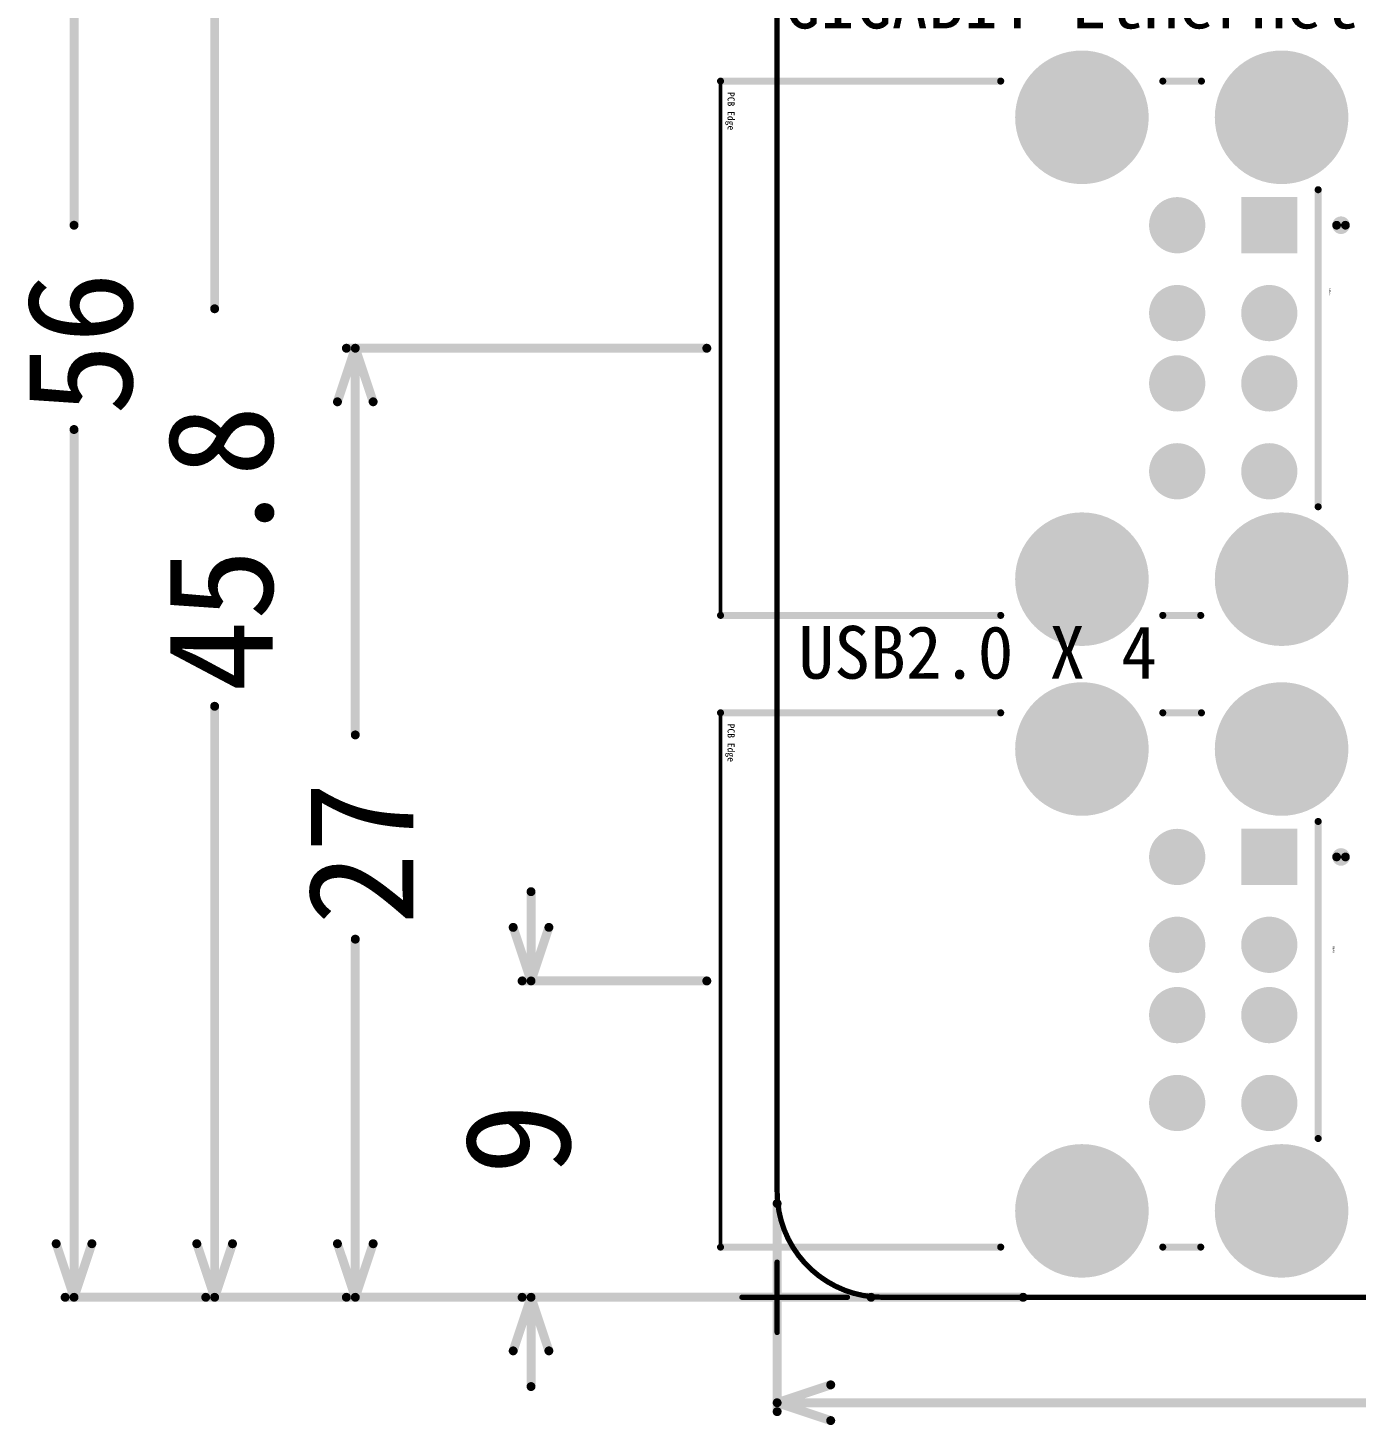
# Model space of a CAD drawing. Header units: millimetres. Extents: x 4 to 123, y 21 to 97.
# Drawn here: x 4.09 to 41.87, y 21.77 to 61.51 of the extents above; entities that cross this region are included whole.
import ezdxf

# ---------------------------------------------------------------- set-up
doc = ezdxf.new("R2010")
doc.units = ezdxf.units.MM
for name, color, linetype in [('KeepOutLayer', 6, 'Continuous'), ('Mechanical1', 6, 'Continuous'), ('Mechanical7', 56, 'Continuous'), ('Mechanical9', 56, 'Continuous'), ('MultiLayer', 9, 'Continuous'), ('TopLayer', 1, 'Continuous'), ('TopOverlay', 2, 'Continuous')]:
    doc.layers.add(name, color=color, linetype=linetype)

msp = doc.modelspace()

# ---------------------------------------------------------------- linework, layer by layer
at = {"layer": 'KeepOutLayer', "const_width": 0.15}
for points in [[(25.4, 28.4), (25.4, 78.4)], [(28.4, 25.4), (107.4, 25.4)]]:
    msp.add_lwpolyline(points, dxfattribs=at)
at = {"layer": 'KeepOutLayer', "const_width": 0.075}
for points in [[(25.362, 28.4, 1), (25.438, 28.4, 1)], [(25.362, 28.4, 1), (25.438, 28.4, 1)], [(28.362, 25.4, 1), (28.437, 25.4, 1)], [(28.362, 25.4, 1), (28.437, 25.4, 1)]]:
    msp.add_lwpolyline(points, format="xyb", close=True, dxfattribs=at)
at = {"layer": 'KeepOutLayer', "const_width": 0.15}
msp.add_lwpolyline([(28.4, 25.4, -0.414214), (25.4, 28.4)], format="xyb", dxfattribs=at)
at = {"layer": 'Mechanical1', "const_width": 0.1}
for points in [[(23.79, 44.8), (23.79, 60)], [(23.79, 26.828), (23.79, 42.028)]]:
    msp.add_lwpolyline(points, dxfattribs=at)
at = {"layer": 'Mechanical1', "const_width": 0.05}
for points in [[(23.765, 60, 1), (23.815, 60, 1)], [(23.765, 44.8, 1), (23.815, 44.8, 1)], [(23.765, 42.028, 1), (23.815, 42.028, 1)], [(23.765, 26.828, 1), (23.815, 26.828, 1)]]:
    msp.add_lwpolyline(points, format="xyb", close=True, dxfattribs=at)
at = {"layer": 'Mechanical7', "const_width": 0.15}
for points in [[(25.4, 24.4), (25.4, 26.4)], [(24.4, 25.4), (27.4, 25.4)]]:
    msp.add_lwpolyline(points, dxfattribs=at)
at = {"layer": 'Mechanical7', "const_width": 0.075}
for points in [[(25.362, 26.4, 1), (25.438, 26.4, 1)], [(24.362, 25.4, 1), (24.438, 25.4, 1)], [(27.363, 25.4, 1), (27.438, 25.4, 1)], [(25.362, 24.4, 1), (25.438, 24.4, 1)]]:
    msp.add_lwpolyline(points, format="xyb", close=True, dxfattribs=at)
at = {"layer": 'Mechanical9', "const_width": 0.254}
for points in [[(5.4, 55.899), (5.4, 81.4)], [(9.4, 53.523), (9.4, 71.15)], [(12.892, 50.876), (13.4, 52.4)], [(13.146, 52.4), (23.4, 52.4)], [(13.4, 41.399), (13.4, 52.4)], [(13.4, 52.4), (13.908, 50.876)], [(5.4, 25.4), (5.4, 50.088)], [(9.4, 25.4), (9.4, 42.214)], [(18.4, 34.4), (18.4, 36.94)], [(17.892, 35.924), (18.4, 34.4)], [(18.4, 34.4), (18.908, 35.924)], [(13.4, 25.4), (13.4, 35.588)], [(18.146, 34.4), (23.4, 34.4)], [(25.4, 22.146), (25.4, 28.071)], [(4.892, 26.924), (5.4, 25.4)], [(5.4, 25.4), (5.908, 26.924)], [(8.892, 26.924), (9.4, 25.4)], [(9.4, 25.4), (9.908, 26.924)], [(12.892, 26.924), (13.4, 25.4)], [(13.4, 25.4), (13.908, 26.924)], [(5.146, 25.4), (28.071, 25.4)], [(9.146, 25.4), (28.071, 25.4)], [(13.146, 25.4), (28.071, 25.4)], [(17.892, 23.876), (18.4, 25.4)], [(18.146, 25.4), (32.4, 25.4)], [(18.4, 22.86), (18.4, 25.4)], [(18.4, 25.4), (18.908, 23.876)], [(25.4, 22.4), (26.924, 22.908)], [(25.4, 22.4), (44.089, 22.4)], [(25.4, 22.4), (26.924, 21.892)]]:
    msp.add_lwpolyline(points, dxfattribs=at)
at = {"layer": 'Mechanical9', "const_width": 0.127}
for points in [[(5.336, 55.899, 1), (5.463, 55.899, 1)], [(9.336, 53.523, 1), (9.463, 53.523, 1)], [(13.083, 52.4, 1), (13.21, 52.4, 1)], [(13.337, 52.4, 1), (13.464, 52.4, 1)], [(13.337, 52.4, 1), (13.464, 52.4, 1)], [(13.337, 52.4, 1), (13.464, 52.4, 1)], [(23.336, 52.4, 1), (23.463, 52.4, 1)], [(12.829, 50.876, 1), (12.956, 50.876, 1)], [(13.845, 50.876, 1), (13.972, 50.876, 1)], [(5.336, 50.088, 1), (5.463, 50.088, 1)], [(9.336, 42.214, 1), (9.463, 42.214, 1)], [(13.337, 41.399, 1), (13.464, 41.399, 1)], [(18.336, 36.94, 1), (18.463, 36.94, 1)], [(17.828, 35.924, 1), (17.955, 35.924, 1)], [(18.844, 35.924, 1), (18.971, 35.924, 1)], [(13.337, 35.588, 1), (13.464, 35.588, 1)], [(18.082, 34.4, 1), (18.209, 34.4, 1)], [(18.336, 34.4, 1), (18.463, 34.4, 1)], [(18.336, 34.4, 1), (18.463, 34.4, 1)], [(18.336, 34.4, 1), (18.463, 34.4, 1)], [(23.336, 34.4, 1), (23.463, 34.4, 1)], [(25.337, 28.071, 1), (25.463, 28.071, 1)], [(4.828, 26.924, 1), (4.955, 26.924, 1)], [(5.844, 26.924, 1), (5.971, 26.924, 1)], [(8.828, 26.924, 1), (8.955, 26.924, 1)], [(9.844, 26.924, 1), (9.971, 26.924, 1)], [(12.829, 26.924, 1), (12.956, 26.924, 1)], [(13.845, 26.924, 1), (13.972, 26.924, 1)], [(5.082, 25.4, 1), (5.209, 25.4, 1)], [(5.336, 25.4, 1), (5.463, 25.4, 1)], [(5.336, 25.4, 1), (5.463, 25.4, 1)], [(5.336, 25.4, 1), (5.463, 25.4, 1)], [(9.082, 25.4, 1), (9.209, 25.4, 1)], [(9.336, 25.4, 1), (9.463, 25.4, 1)], [(9.336, 25.4, 1), (9.463, 25.4, 1)], [(9.336, 25.4, 1), (9.463, 25.4, 1)], [(13.083, 25.4, 1), (13.21, 25.4, 1)], [(13.337, 25.4, 1), (13.464, 25.4, 1)], [(13.337, 25.4, 1), (13.464, 25.4, 1)], [(13.337, 25.4, 1), (13.464, 25.4, 1)], [(18.082, 25.4, 1), (18.209, 25.4, 1)], [(18.336, 25.4, 1), (18.463, 25.4, 1)], [(18.336, 25.4, 1), (18.463, 25.4, 1)], [(18.336, 25.4, 1), (18.463, 25.4, 1)], [(28.008, 25.4, 1), (28.135, 25.4, 1)], [(28.008, 25.4, 1), (28.135, 25.4, 1)], [(28.008, 25.4, 1), (28.135, 25.4, 1)], [(32.336, 25.4, 1), (32.463, 25.4, 1)], [(17.828, 23.876, 1), (17.955, 23.876, 1)], [(18.844, 23.876, 1), (18.971, 23.876, 1)], [(18.336, 22.86, 1), (18.463, 22.86, 1)], [(26.86, 22.908, 1), (26.988, 22.908, 1)], [(25.337, 22.4, 1), (25.463, 22.4, 1)], [(25.337, 22.4, 1), (25.463, 22.4, 1)], [(25.337, 22.4, 1), (25.463, 22.4, 1)], [(25.337, 22.146, 1), (25.463, 22.146, 1)], [(26.86, 21.892, 1), (26.988, 21.892, 1)]]:
    msp.add_lwpolyline(points, format="xyb", close=True, dxfattribs=at)
at = {"layer": 'MultiLayer'}
for points, const_width in [([(33.12, 58.97, 1), (35.02, 58.97, 1)], 1.9), ([(38.8, 58.97, 1), (40.7, 58.97, 1)], 1.9), ([(36.38, 55.9, 1), (37.18, 55.9, 1)], 0.8), ([(36.38, 53.4, 1), (37.18, 53.4, 1)], 0.8), ([(39, 53.4, 1), (39.8, 53.4, 1)], 0.8), ([(36.38, 51.4, 1), (37.18, 51.4, 1)], 0.8), ([(39, 51.4, 1), (39.8, 51.4, 1)], 0.8), ([(36.38, 48.9, 1), (37.18, 48.9, 1)], 0.8), ([(39, 48.9, 1), (39.8, 48.9, 1)], 0.8), ([(33.12, 45.83, 1), (35.02, 45.83, 1)], 1.9), ([(38.8, 45.83, 1), (40.7, 45.83, 1)], 1.9), ([(33.12, 40.998, 1), (35.02, 40.998, 1)], 1.9), ([(38.8, 40.998, 1), (40.7, 40.998, 1)], 1.9), ([(36.38, 37.928, 1), (37.18, 37.928, 1)], 0.8), ([(36.38, 35.428, 1), (37.18, 35.428, 1)], 0.8), ([(39, 35.428, 1), (39.8, 35.428, 1)], 0.8), ([(36.38, 33.428, 1), (37.18, 33.428, 1)], 0.8), ([(39, 33.428, 1), (39.8, 33.428, 1)], 0.8), ([(36.38, 30.928, 1), (37.18, 30.928, 1)], 0.8), ([(39, 30.928, 1), (39.8, 30.928, 1)], 0.8), ([(33.12, 27.858, 1), (35.02, 27.858, 1)], 1.9), ([(38.8, 27.858, 1), (40.7, 27.858, 1)], 1.9)]:
    msp.add_lwpolyline(points, format="xyb", close=True, dxfattribs=dict(at, const_width=const_width))
for points in [[(38.6, 56.7), (38.6, 55.1), (40.2, 56.7), (40.2, 55.1)], [(38.6, 38.728), (38.6, 37.128), (40.2, 38.728), (40.2, 37.128)]]:
    msp.add_solid(points, dxfattribs=at)
at = {"layer": 'TopLayer'}
for points, const_width in [([(33.12, 58.97, 1), (35.02, 58.97, 1)], 1.9), ([(38.8, 58.97, 1), (40.7, 58.97, 1)], 1.9), ([(36.38, 55.9, 1), (37.18, 55.9, 1)], 0.8), ([(36.38, 53.4, 1), (37.18, 53.4, 1)], 0.8), ([(39, 53.4, 1), (39.8, 53.4, 1)], 0.8), ([(36.38, 51.4, 1), (37.18, 51.4, 1)], 0.8), ([(39, 51.4, 1), (39.8, 51.4, 1)], 0.8), ([(36.38, 48.9, 1), (37.18, 48.9, 1)], 0.8), ([(39, 48.9, 1), (39.8, 48.9, 1)], 0.8), ([(33.12, 45.83, 1), (35.02, 45.83, 1)], 1.9), ([(38.8, 45.83, 1), (40.7, 45.83, 1)], 1.9), ([(33.12, 40.998, 1), (35.02, 40.998, 1)], 1.9), ([(38.8, 40.998, 1), (40.7, 40.998, 1)], 1.9), ([(36.38, 37.928, 1), (37.18, 37.928, 1)], 0.8), ([(36.38, 35.428, 1), (37.18, 35.428, 1)], 0.8), ([(39, 35.428, 1), (39.8, 35.428, 1)], 0.8), ([(36.38, 33.428, 1), (37.18, 33.428, 1)], 0.8), ([(39, 33.428, 1), (39.8, 33.428, 1)], 0.8), ([(36.38, 30.928, 1), (37.18, 30.928, 1)], 0.8), ([(39, 30.928, 1), (39.8, 30.928, 1)], 0.8), ([(33.12, 27.858, 1), (35.02, 27.858, 1)], 1.9), ([(38.8, 27.858, 1), (40.7, 27.858, 1)], 1.9)]:
    msp.add_lwpolyline(points, format="xyb", close=True, dxfattribs=dict(at, const_width=const_width))
for points in [[(38.6, 56.7), (38.6, 55.1), (40.2, 56.7), (40.2, 55.1)], [(38.6, 38.728), (38.6, 37.128), (40.2, 38.728), (40.2, 37.128)]]:
    msp.add_solid(points, dxfattribs=at)
at = {"layer": 'TopOverlay', "const_width": 0.2}
for points in [[(23.79, 60), (31.76, 60)], [(36.37, 60), (37.47, 60)], [(40.79, 47.89), (40.79, 56.91)], [(23.79, 44.8), (31.76, 44.8)], [(36.37, 44.8), (37.45, 44.8)], [(23.79, 42.028), (31.76, 42.028)], [(36.37, 42.028), (37.47, 42.028)], [(40.79, 29.918), (40.79, 38.938)], [(23.79, 26.828), (31.76, 26.828)], [(36.37, 26.828), (37.45, 26.828)]]:
    msp.add_lwpolyline(points, dxfattribs=at)
at = {"layer": 'TopOverlay'}
for points, const_width in [([(23.74, 60, 1), (23.84, 60, 1)], 0.1), ([(31.71, 60, 1), (31.81, 60, 1)], 0.1), ([(36.32, 60, 1), (36.42, 60, 1)], 0.1), ([(37.42, 60, 1), (37.52, 60, 1)], 0.1), ([(40.74, 56.91, 1), (40.84, 56.91, 1)], 0.1), ([(41.565, 55.9, 1), (41.315, 55.9, 1)], 0.25), ([(41.253, 55.9, 1), (41.377, 55.9, 1)], 0.125), ([(41.503, 55.9, 1), (41.628, 55.9, 1)], 0.125), ([(40.74, 47.89, 1), (40.84, 47.89, 1)], 0.1), ([(23.74, 44.8, 1), (23.84, 44.8, 1)], 0.1), ([(31.71, 44.8, 1), (31.81, 44.8, 1)], 0.1), ([(36.32, 44.8, 1), (36.42, 44.8, 1)], 0.1), ([(37.4, 44.8, 1), (37.5, 44.8, 1)], 0.1), ([(23.74, 42.028, 1), (23.84, 42.028, 1)], 0.1), ([(31.71, 42.028, 1), (31.81, 42.028, 1)], 0.1), ([(36.32, 42.028, 1), (36.42, 42.028, 1)], 0.1), ([(37.42, 42.028, 1), (37.52, 42.028, 1)], 0.1), ([(40.74, 38.938, 1), (40.84, 38.938, 1)], 0.1), ([(41.565, 37.928, 1), (41.315, 37.928, 1)], 0.25), ([(41.253, 37.928, 1), (41.377, 37.928, 1)], 0.125), ([(41.503, 37.928, 1), (41.628, 37.928, 1)], 0.125), ([(40.74, 29.918, 1), (40.84, 29.918, 1)], 0.1), ([(23.74, 26.828, 1), (23.84, 26.828, 1)], 0.1), ([(31.71, 26.828, 1), (31.81, 26.828, 1)], 0.1), ([(36.32, 26.828, 1), (36.42, 26.828, 1)], 0.1), ([(37.4, 26.828, 1), (37.5, 26.828, 1)], 0.1)]:
    msp.add_lwpolyline(points, format="xyb", close=True, dxfattribs=dict(at, const_width=const_width))

# ---------------------------------------------------------------- texts
at = {"layer": 'Mechanical1'}
for p in [(23.99, 59.69), (23.99, 41.718)]:
    msp.add_text('PCB Edge', height=0.2, rotation=270, dxfattribs=at).set_placement(p)
at = {"layer": 'Mechanical9'}
for s, p in [('56', (7.052, 50.494)), ('45.8', (11.052, 42.62)), ('27', (15.052, 35.994)), ('9', (19.509, 28.877))]:
    msp.add_text(s, height=3, rotation=90, dxfattribs=at).set_placement(p)
at = {"layer": 'TopOverlay'}
for s, height, rotation, p in [('GIGABIT Ethernet', 1.5, 360, (25.6, 61.5)), ('CON6B', 0.05, 270, (41.1, 54.1)), ('USB2.0 X 4', 1.5, 360, (26, 43)), ('CON6A', 0.05, 270, (41.2, 35.4))]:
    msp.add_text(s, height=height, rotation=rotation, dxfattribs=at).set_placement(p)

doc.saveas('drawing.dxf')
